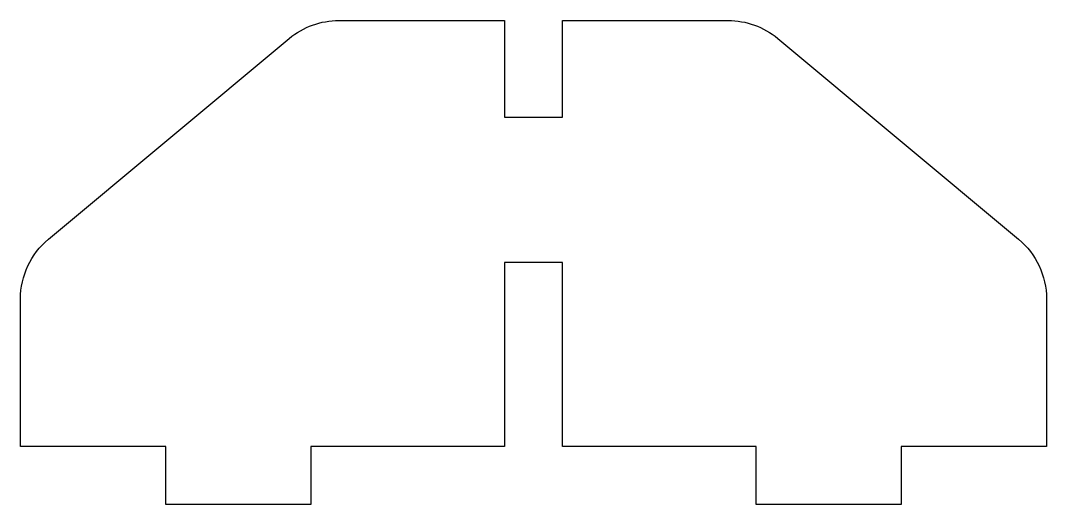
# Model space of a CAD drawing. Header units: millimetres. Extents: x -56 to 50, y -50 to 0.
import ezdxf

# ---------------------------------------------------------------- set-up
doc = ezdxf.new("R2010")
doc.units = ezdxf.units.MM
doc.layers.get('0').update_dxf_attribs({"linetype": 'CONTINUOUS'})

msp = doc.modelspace()

# ---------------------------------------------------------------- linework, layer by layer
msp.add_lwpolyline([(47.12, -22.6, -0.222585), (50, -28.75), (50, -44), (35, -44), (35, -50), (20, -50), (20, -44), (0, -44), (0, -25), (-6, -25), (-6, -44), (-26, -44), (-26, -50), (-41, -50), (-41, -44), (-56, -44), (-56, -28.75, -0.222585), (-53.12, -22.6), (-28.23, -1.85, -0.175452), (-23.1, 0), (-6, 0), (-6, -10), (0, -10), (0, 0), (17.1, 0, -0.175452), (22.23, -1.85)], format="xyb", close=True)
msp.add_lwpolyline([(47.12, -22.6, -0.222585), (50, -28.75), (50, -44), (35, -44), (35, -50), (20, -50), (20, -44), (0, -44), (0, -25), (-6, -25), (-6, -44), (-26, -44), (-26, -50), (-41, -50), (-41, -44), (-56, -44), (-56, -28.75, -0.222585), (-53.12, -22.6), (-28.23, -1.85, -0.175452), (-23.1, 0), (-6, 0), (-6, -10), (0, -10), (0, 0), (17.1, 0, -0.175452), (22.23, -1.85)], format="xyb", close=True)

doc.saveas('drawing.dxf')
